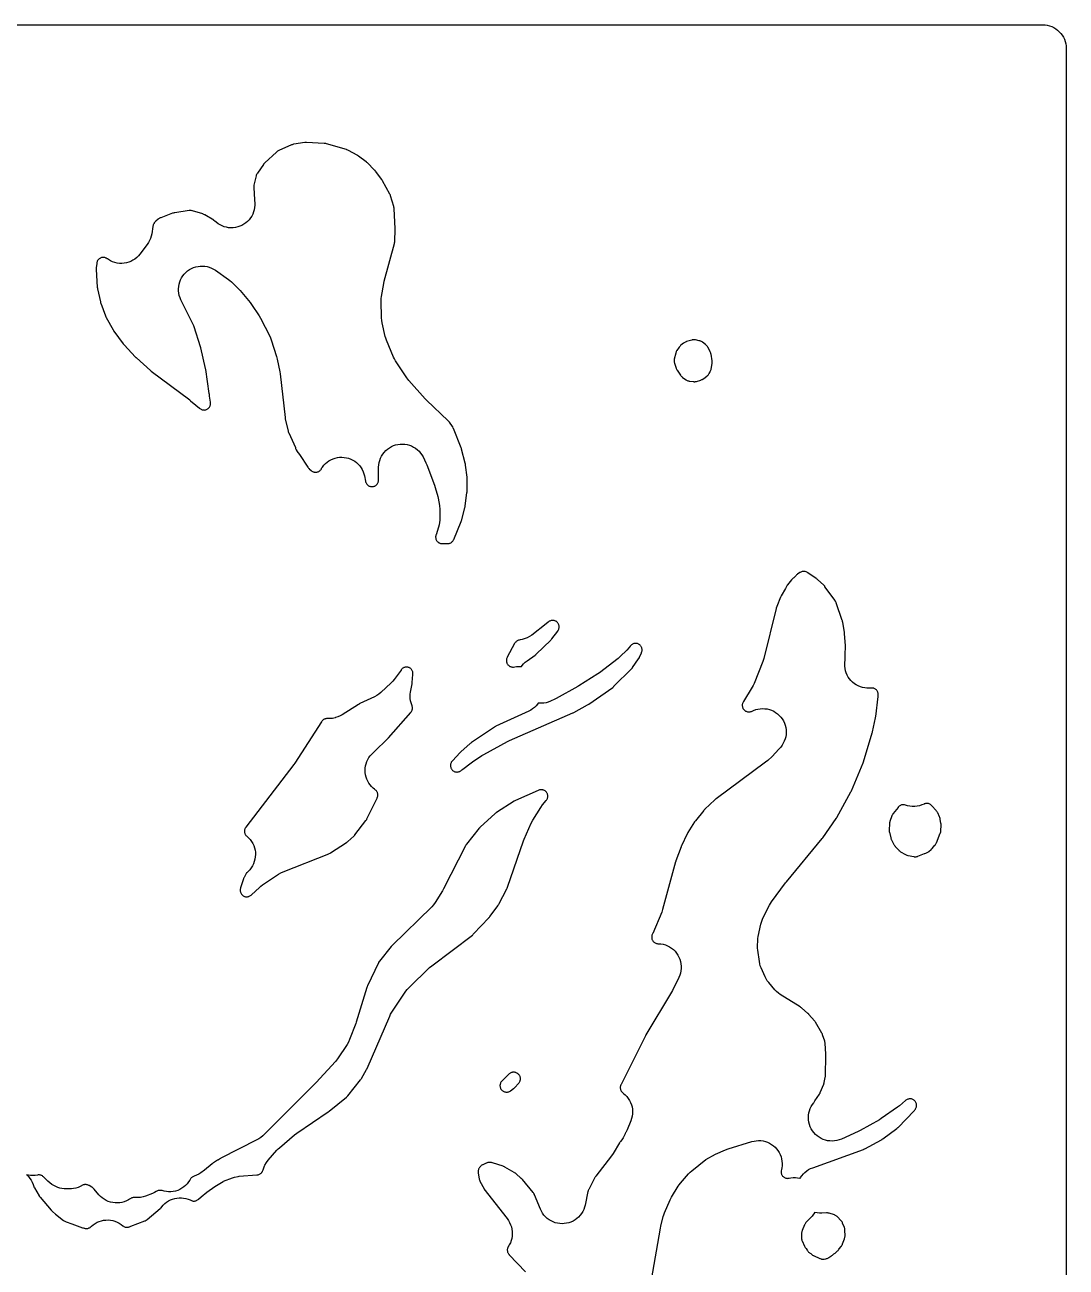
# Model space of a CAD drawing. Header units: millimetres. Extents: x 0 to 300, y 0 to 300.
# Drawn here: x 136.5 to 299.8, y 105.2 to 300.2 of the extents above; entities that cross this region are included whole.
import ezdxf

# ---------------------------------------------------------------- set-up
doc = ezdxf.new("R2010")
doc.units = ezdxf.units.MM
doc.layers.add('CUT', color=7, linetype='CONTINUOUS')

msp = doc.modelspace()

# ---------------------------------------------------------------- linework, layer by layer
at = {"layer": 'CUT'}
for points in [[(3.5, 300.1736), (296.1703, 300.175), (296.5305, 300.1573), (296.8872, 300.1044), (297.2371, 300.0167), (297.5766, 299.8952), (297.9027, 299.7411), (298.212, 299.5556), (298.5017, 299.3408), (298.7689, 299.0986), (299.0111, 298.8314), (299.2259, 298.5417), (299.4114, 298.2324), (299.5655, 297.9063), (299.687, 297.5668), (299.7747, 297.2169), (299.8276, 296.8602), (299.8453, 296.5), (299.8453, 3.5)], [(234.8076, 103.2162), (236.1965, 111.3718), (236.2535, 111.6439), (236.6339, 113.1698), (236.7185, 113.4582), (236.8263, 113.7386), (237.7043, 115.7703), (237.9468, 116.2369), (238.9867, 117.9287), (239.1503, 118.1726), (239.3329, 118.4026), (240.5979, 119.8714), (240.8452, 120.1316), (241.1167, 120.3665), (243.338, 122.1061), (244.8564, 122.9525), (246.3903, 123.6331), (246.8054, 123.7881), (250.5453, 124.9328), (250.8912, 125.0206), (251.244, 125.0743), (251.6003, 125.0937), (251.9568, 125.0783), (252.3101, 125.0285), (252.6569, 124.9447), (252.994, 124.8276), (253.3181, 124.6783), (253.6263, 124.4984), (253.9155, 124.2893), (254.1831, 124.0533), (254.4265, 123.7924), (254.6435, 123.5091), (254.8319, 123.2061), (254.9902, 122.8863), (255.1166, 122.5526), (255.2101, 122.2082), (255.2697, 121.8564), (255.295, 121.5005), (255.2856, 121.1438), (255.2416, 120.7896), (255.194, 120.577), (255.1964, 120.5765), (255.1485, 120.3634), (255.1363, 120.2654), (255.1336, 120.1668), (255.1404, 120.0683), (255.1566, 119.9709), (255.1822, 119.8756), (255.2169, 119.7832), (255.2603, 119.6945), (255.3121, 119.6105), (255.3717, 119.5318), (255.4387, 119.4593), (255.5123, 119.3935), (255.592, 119.3352), (255.6768, 119.2848), (255.7662, 119.2428), (255.8592, 119.2097), (255.9549, 119.1857), (256.0525, 119.171), (256.1511, 119.1658), (256.2497, 119.1702), (256.3739, 119.1878), (256.6694, 119.2443), (257.0221, 119.2771), (257.3763, 119.2757), (257.7288, 119.2403), (258.0762, 119.1711), (258.1312, 119.1545), (258.1941, 119.2721), (258.3937, 119.5709), (258.6214, 119.8487), (258.8752, 120.1029), (259.1526, 120.3312), (259.4509, 120.5313), (259.7674, 120.7013), (260.099, 120.8396), (268.0435, 123.7061), (268.0946, 123.7257), (268.2028, 123.7744), (268.2513, 123.7998), (270.8627, 125.2267), (270.9619, 125.2855), (270.9947, 125.3065), (271.0896, 125.372), (273.2912, 127.0075), (273.337, 127.0429), (273.4313, 127.1256), (273.4724, 127.1664), (275.9983, 129.7751), (276.0426, 129.8231), (276.1313, 129.9333), (276.1686, 129.9868), (276.1903, 130.0195), (276.2276, 130.0789), (276.2868, 130.1906), (276.325, 130.2838), (276.3538, 130.3804), (276.3729, 130.4793), (276.3822, 130.5796), (276.3816, 130.6804), (276.3711, 130.7806), (276.3508, 130.8793), (276.3208, 130.9755), (276.2815, 131.0682), (276.2333, 131.1567), (276.1766, 131.24), (276.112, 131.3173), (276.0401, 131.3879), (275.9615, 131.451), (275.8772, 131.5061), (275.7878, 131.5526), (275.6943, 131.5901), (275.5975, 131.6182), (275.4985, 131.6366), (275.3981, 131.6452), (275.2973, 131.6439), (275.1972, 131.6327), (275.0987, 131.6116), (275.0027, 131.581), (274.9102, 131.541), (274.8221, 131.4921), (274.7181, 131.4202), (274.6635, 131.3762), (273.6826, 130.5439), (273.3964, 130.3243), (270.8319, 128.5493), (270.5454, 128.3699), (267.5223, 126.6654), (267.2154, 126.5108), (264.5799, 125.3344), (264.2389, 125.2021), (263.8864, 125.1044), (263.5259, 125.0422), (263.161, 125.0161), (262.7954, 125.0264), (262.4325, 125.0731), (262.0762, 125.1556), (261.7297, 125.2731), (261.3967, 125.4244), (261.0804, 125.6081), (260.7839, 125.8224), (260.5102, 126.065), (260.2619, 126.3337), (260.0416, 126.6257), (259.8514, 126.9382), (259.6933, 127.2681), (259.5687, 127.612), (259.4789, 127.9666), (259.4248, 128.3284), (259.4069, 128.6937), (259.4255, 129.0591), (259.4803, 129.4207), (259.5707, 129.7752), (259.696, 130.1189), (259.8548, 130.4484), (259.9369, 130.5828), (260.0739, 130.7386), (260.126, 130.8015), (260.2267, 130.9468), (260.2673, 131.0177), (260.4368, 131.3343), (261.1288, 132.3493), (261.1687, 132.4111), (261.2444, 132.5513), (261.2742, 132.6186), (261.8206, 133.9415), (261.8455, 134.0062), (261.889, 134.1499), (261.9042, 134.2176), (262.0534, 134.9657), (262.0645, 135.0289), (262.0793, 135.1672), (262.0818, 135.2314), (262.1358, 138.5206), (262.1357, 138.5839), (262.1352, 138.6053), (262.1326, 138.6686), (262.0318, 140.3525), (262.0267, 140.4147), (262.0102, 140.526), (261.984, 140.6353), (261.9655, 140.695), (261.6422, 141.6609), (261.6176, 141.7286), (261.5533, 141.871), (261.5187, 141.9342), (260.5177, 143.66), (260.4842, 143.7149), (260.4037, 143.8286), (260.363, 143.8785), (259.5036, 144.8857), (259.4657, 144.9284), (259.3783, 145.0156), (259.3356, 145.0534), (258.3409, 145.8984), (258.2479, 145.9719), (258.2156, 145.9955), (258.1176, 146.0622), (255.0009, 148.023), (254.7009, 148.2333), (254.4234, 148.4724), (254.171, 148.738), (253.1849, 149.8851), (252.9617, 150.1724), (252.7679, 150.4804), (252.6056, 150.806), (251.9911, 152.2086), (251.8706, 152.5219), (251.7792, 152.845), (251.7176, 153.175), (251.4681, 154.9614), (251.4372, 155.2892), (251.4358, 155.6184), (251.4724, 156.5214), (251.4969, 156.8215), (251.5459, 157.1187), (251.9515, 159.0755), (252.0309, 159.3886), (252.1375, 159.6935), (252.2704, 159.9878), (253.3046, 162.0333), (253.4576, 162.3063), (253.6333, 162.5653), (255.8357, 165.5327), (255.9542, 165.6839), (261.5638, 172.4695), (261.6047, 172.521), (261.6183, 172.5388), (261.6572, 172.592), (263.7721, 175.6079), (263.8233, 175.6854), (263.8398, 175.712), (263.8865, 175.7921), (266.0822, 179.8122), (266.1216, 179.8891), (266.1343, 179.9154), (266.1696, 179.9942), (267.9915, 184.3521), (268.0224, 184.4319), (268.0322, 184.4591), (268.059, 184.5404), (269.4314, 189.0904), (269.4501, 189.1575), (269.456, 189.1803), (269.4718, 189.2482), (269.9401, 191.4547), (269.9534, 191.5251), (269.9574, 191.5489), (269.9677, 191.6198), (270.3605, 194.7989), (270.3677, 194.8693), (270.3696, 194.8932), (270.3738, 194.9638), (270.3752, 195.0019), (270.3761, 195.071), (270.3688, 195.1953), (270.3533, 195.2933), (270.3284, 195.3894), (270.2943, 195.4826), (270.2513, 195.572), (270.1998, 195.6569), (270.1404, 195.7363), (270.0735, 195.8097), (269.9999, 195.8761), (269.9201, 195.9352), (269.835, 195.9862), (269.7453, 196.0287), (269.652, 196.0624), (269.5558, 196.0868), (269.4577, 196.1018), (269.3586, 196.1072), (269.2284, 196.1016), (269.2013, 196.0991), (269.2012, 196.1002), (268.9587, 196.078), (268.6029, 196.0799), (268.2489, 196.1162), (267.9001, 196.1866), (267.5598, 196.2904), (267.231, 196.4266), (266.917, 196.594), (266.6207, 196.791), (266.3448, 197.0157), (266.0919, 197.266), (265.8644, 197.5396), (265.6645, 197.8339), (265.4939, 198.1462), (265.3543, 198.4735), (265.2471, 198.8127), (265.1731, 199.1608), (265.1332, 199.5144), (265.1276, 199.8701), (265.1569, 200.7618), (265.1734, 200.901), (265.1831, 201.0198), (265.185, 201.06), (265.1862, 201.1793), (265.1793, 201.4452), (265.2168, 202.5862), (265.2174, 202.673), (265.2168, 202.7023), (265.2128, 202.789), (265.0806, 204.6316), (265.0737, 204.7051), (265.0708, 204.7299), (265.0606, 204.8031), (264.7952, 206.4419), (264.784, 206.5025), (264.7514, 206.6318), (264.7325, 206.6905), (263.7669, 209.4768), (263.7428, 209.5413), (263.6911, 209.6539), (263.6287, 209.761), (263.5899, 209.8178), (262.0117, 212.0112), (261.9688, 212.0678), (261.8668, 212.1832), (261.8159, 212.2328), (260.8166, 213.1587), (260.7771, 213.1939), (260.6875, 213.2653), (260.6444, 213.2959), (259.3109, 214.2057), (259.2522, 214.2437), (259.1417, 214.3041), (259.0493, 214.3434), (258.9292, 214.3811), (258.8995, 214.388), (258.8479, 214.3976), (258.7229, 214.4108), (258.6204, 214.4113), (258.5183, 214.4016), (258.4176, 214.3816), (258.3195, 214.3516), (258.2249, 214.312), (258.1118, 214.2506), (258.0518, 214.2119), (257.705, 213.9758), (257.6522, 213.9381), (257.5621, 213.8639), (257.4791, 213.7818), (257.4362, 213.7331), (257.1526, 213.3964), (257.105, 213.3735), (257.0258, 213.3261), (256.9512, 213.2719), (256.8818, 213.2111), (256.802, 213.1274), (256.761, 213.078), (256.1425, 212.2991), (256.0959, 212.237), (256.0063, 212.0948), (255.9705, 212.026), (255.8146, 211.7057), (255.1484, 210.5843), (255.1221, 210.538), (255.0708, 210.4348), (255.0498, 210.3859), (254.4358, 208.8775), (254.3944, 208.7642), (254.3818, 208.7255), (254.3487, 208.6095), (252.4153, 200.7551), (252.2667, 200.2883), (250.9024, 196.8196), (250.7689, 196.5204), (250.6094, 196.2342), (249.2108, 193.969), (249.1755, 193.9085), (249.1201, 193.7952), (249.085, 193.701), (249.0594, 193.6038), (249.0434, 193.5046), (249.0373, 193.4042), (249.041, 193.3038), (249.0546, 193.2042), (249.078, 193.1064), (249.1108, 193.0114), (249.1528, 192.92), (249.2035, 192.8333), (249.2626, 192.7519), (249.3293, 192.6767), (249.4031, 192.6085), (249.4833, 192.5478), (249.569, 192.4953), (249.6595, 192.4515), (249.7538, 192.4168), (249.8511, 192.3915), (249.9504, 192.3759), (250.0763, 192.3686), (250.1303, 192.3695), (250.1789, 192.3726), (250.2963, 192.3884), (250.3884, 192.4095), (250.4781, 192.4391), (250.5919, 192.4886), (250.6151, 192.5001), (250.6168, 192.4966), (250.802, 192.5869), (251.1429, 192.7132), (251.4946, 192.8052), (251.8536, 192.862), (252.2165, 192.883), (252.5797, 192.8681), (252.9396, 192.8174), (253.2928, 192.7314), (253.6357, 192.6109), (253.9651, 192.4571), (254.2777, 192.2715), (254.5704, 192.056), (254.8403, 191.8126), (255.0849, 191.5437), (255.3018, 191.252), (255.4888, 190.9402), (255.644, 190.6116), (255.7661, 190.2692), (255.8537, 189.9164), (255.906, 189.5567), (255.9225, 189.1936), (255.9031, 188.8306), (255.8479, 188.4713), (255.7575, 188.1192), (255.6328, 187.7778), (255.4749, 187.4504), (255.2855, 187.1401), (255.0663, 186.8501), (254.7722, 186.4986), (253.7176, 185.3801), (253.0293, 184.7391), (252.7048, 184.47), (244.9319, 178.7426), (244.8456, 178.6745), (244.8173, 178.6506), (244.7357, 178.5769), (243.1787, 177.0751), (243.1098, 177.0046), (243.0873, 176.9801), (243.0227, 176.9057), (241.7005, 175.2868), (241.6414, 175.21), (241.6222, 175.1836), (241.5678, 175.1035), (240.4955, 173.4244), (240.4409, 173.3326), (240.4235, 173.301), (240.375, 173.2059), (239.5015, 171.3495), (239.4703, 171.2791), (239.4604, 171.2551), (239.4325, 171.1834), (238.6351, 168.9796), (238.6136, 168.9162), (238.6068, 168.8946), (238.5878, 168.8303), (236.5497, 161.3677), (236.395, 160.9179), (234.9918, 157.5631), (234.9674, 157.5211), (234.9117, 157.4065), (234.8766, 157.3111), (234.8511, 157.2127), (234.8355, 157.1122), (234.83, 157.0108), (234.8346, 156.9092), (234.8492, 156.8086), (234.8738, 156.71), (234.908, 156.6143), (234.9516, 156.5225), (235.0041, 156.4354), (235.065, 156.354), (235.1336, 156.2791), (235.2094, 156.2113), (235.2915, 156.1514), (235.3792, 156.1), (235.4715, 156.0575), (235.5676, 156.0244), (235.6665, 156.001), (235.7673, 155.9876), (235.992, 155.9801), (235.992, 155.9787), (236.0503, 155.9768), (236.2703, 155.9587), (236.6312, 155.8924), (236.9837, 155.7903), (237.3242, 155.6536), (237.6494, 155.4836), (237.9561, 155.2821), (238.2411, 155.051), (238.5016, 154.7926), (238.7351, 154.5095), (238.9391, 154.2045), (239.1118, 153.8807), (239.2513, 153.5413), (239.3562, 153.1897), (239.4256, 152.8294), (239.4587, 152.4639), (239.4552, 152.097), (239.4151, 151.7323), (239.3388, 151.3733), (239.2271, 151.0238), (239.0811, 150.6871), (238.0745, 148.6509), (237.9349, 148.3945), (233.9239, 141.6813), (233.8926, 141.6267), (233.8824, 141.608), (233.8532, 141.5522), (230.0272, 133.8844), (229.9975, 133.8211), (229.9527, 133.7037), (229.9263, 133.607), (229.9095, 133.5082), (229.9024, 133.4083), (229.9052, 133.3081), (229.9177, 133.2087), (229.94, 133.111), (229.9717, 133.0159), (230.0125, 132.9244), (230.0622, 132.8374), (230.1201, 132.7556), (230.1857, 132.6799), (230.2585, 132.6109), (230.4029, 132.4988), (230.6814, 132.2592), (230.9347, 131.993), (231.1601, 131.7028), (231.3553, 131.3915), (231.5186, 131.0624), (231.6481, 130.7185), (231.7427, 130.3635), (231.8013, 130.0008), (231.8234, 129.634), (231.8088, 129.2669), (231.7576, 128.903), (231.6704, 128.5461), (231.5479, 128.1997), (230.9619, 126.7734), (230.7545, 126.3486), (230.7433, 126.3291), (230.6896, 126.2165), (230.6712, 126.1659), (230.5321, 125.8344), (230.3613, 125.518), (230.1604, 125.2198), (229.9313, 124.9427), (229.902, 124.9106), (229.8266, 124.8095), (229.7889, 124.7504), (228.767, 123.0568), (228.5283, 122.7081), (226.0625, 119.5174), (226.0253, 119.467), (225.9521, 119.3528), (225.9219, 119.298), (224.9479, 117.4361), (224.9189, 117.3774), (224.874, 117.2682), (224.8394, 117.1554), (224.8245, 117.0916), (224.3808, 114.9661), (224.2902, 114.618), (224.1659, 114.2804), (224.0092, 113.9565), (223.8217, 113.6496), (223.605, 113.3624), (223.3612, 113.0978), (223.0928, 112.8583), (222.8022, 112.6462), (222.4923, 112.4636), (222.166, 112.3121), (221.8265, 112.1932), (221.477, 112.1081), (221.1208, 112.0576), (220.7614, 112.0421), (220.4022, 112.0619), (220.0467, 112.1166), (219.6982, 112.2059), (219.3601, 112.3288), (219.0357, 112.4842), (218.728, 112.6706), (218.44, 112.8861), (218.1744, 113.1288), (217.9338, 113.3963), (217.7206, 113.686), (217.5367, 113.9952), (217.3839, 114.3209), (216.4539, 116.5852), (216.4251, 116.6506), (216.3645, 116.7643), (216.2927, 116.8712), (216.2485, 116.9275), (214.5436, 118.9882), (214.5045, 119.0335), (214.4137, 119.1261), (214.3692, 119.1661), (213.5001, 119.9153), (213.4493, 119.9572), (213.3331, 120.0399), (213.2769, 120.0743), (211.8105, 120.9264), (211.7449, 120.9623), (211.5972, 121.0285), (211.5268, 121.0536), (209.8745, 121.5943), (209.8042, 121.6154), (209.6749, 121.6433), (209.5435, 121.6578), (209.4701, 121.6602), (209.3763, 121.6608), (209.3123, 121.6598), (209.1975, 121.6502), (209.107, 121.6344), (209.0182, 121.6105), (208.9101, 121.5707), (208.8517, 121.5446), (208.345, 121.3043), (208.2853, 121.2743), (208.1821, 121.2128), (208.1046, 121.1563), (208.0329, 121.0929), (207.9507, 121.0052), (207.9086, 120.9534), (207.8218, 120.8414), (207.7823, 120.7878), (207.7181, 120.6867), (207.6747, 120.6017), (207.6394, 120.5129), (207.6125, 120.4213), (207.5943, 120.3275), (207.5849, 120.2325), (207.5844, 120.137), (207.595, 120.0177), (207.6055, 119.952), (207.7611, 119.1064), (207.7758, 119.0363), (207.8118, 118.9124), (207.86, 118.7927), (207.8918, 118.7285), (208.536, 117.503), (208.5677, 117.4459), (208.6449, 117.3271), (208.6842, 117.2748), (211.9717, 113.1057), (212.1627, 112.8398), (212.3668, 112.5273), (212.5503, 112.2135), (212.7019, 111.8831), (212.8201, 111.5394), (212.9038, 111.1856), (212.9521, 110.8253), (212.9646, 110.462), (212.9411, 110.0992), (212.8819, 109.7405), (212.7876, 109.3895), (212.659, 109.0494), (212.4975, 108.7238), (212.3659, 108.5137), (212.367, 108.513), (212.3524, 108.4897), (212.2881, 108.375), (212.2479, 108.2833), (212.2169, 108.1881), (212.1954, 108.0903), (212.1835, 107.9909), (212.1814, 107.8907), (212.1892, 107.7909), (212.2066, 107.6923), (212.2336, 107.5959), (212.2699, 107.5026), (212.3152, 107.4133), (212.369, 107.3288), (212.4466, 107.23), (212.4935, 107.1784), (215.0418, 104.5148)]]:
    msp.add_lwpolyline(points, dxfattribs=at)
for points in [[(147.8867, 258.8091), (147.8972, 258.7554), (148.3423, 256.6918), (148.3543, 256.6408), (148.3864, 256.5318), (148.4039, 256.4823), (149.153, 254.4907), (149.1993, 254.3799), (149.2163, 254.3431), (149.2705, 254.2359), (150.3409, 252.2963), (150.3962, 252.2034), (150.4159, 252.1727), (150.4771, 252.0836), (151.9179, 250.1257), (151.9805, 250.0458), (152.0025, 250.0196), (152.0699, 249.9437), (153.8731, 248.0332), (153.9254, 247.9803), (153.9435, 247.9628), (153.9981, 247.9122), (156.2152, 245.9492), (156.2652, 245.9067), (156.2823, 245.8927), (156.334, 245.8522), (162.3543, 241.3159), (162.4265, 241.2438), (162.4805, 241.1974), (163.3395, 240.4967), (163.8928, 240.0142), (163.946, 239.97), (164.0474, 239.8976), (164.1334, 239.8481), (164.2239, 239.8071), (164.3179, 239.775), (164.4145, 239.7523), (164.5129, 239.739), (164.6122, 239.7354), (164.7113, 239.7414), (164.8094, 239.757), (164.9055, 239.782), (164.9987, 239.8162), (165.0881, 239.8594), (165.173, 239.911), (165.2524, 239.9705), (165.3257, 240.0376), (165.3921, 240.1114), (165.4511, 240.1913), (165.502, 240.2765), (165.5444, 240.3663), (165.5779, 240.4598), (165.6021, 240.5561), (165.617, 240.6543), (165.6222, 240.7534), (165.6166, 240.8779), (165.6085, 240.9466), (165.4738, 241.8888), (165.4598, 242.0242), (165.4528, 242.0818), (165.4501, 242.1012), (165.4411, 242.1586), (165.409, 242.3421), (164.8709, 246.1084), (164.8598, 246.176), (164.8556, 246.1988), (164.8417, 246.2659), (164.1022, 249.5063), (164.0841, 249.5784), (164.0774, 249.6026), (164.056, 249.6738), (163.039, 252.8074), (162.9979, 252.9199), (162.9827, 252.9574), (162.9336, 253.0667), (160.9799, 257.0295), (160.8368, 257.3596), (160.7266, 257.702), (160.6505, 258.0536), (160.6091, 258.4109), (160.6029, 258.7706), (160.6318, 259.1292), (160.6957, 259.4832), (160.7938, 259.8293), (160.9254, 260.1641), (161.089, 260.4844), (161.2832, 260.7873), (161.506, 261.0697), (161.7554, 261.3289), (162.0289, 261.5625), (162.324, 261.7683), (162.6378, 261.9442), (162.9672, 262.0886), (163.3092, 262.2001), (163.6605, 262.2777), (164.0177, 262.3205), (164.3773, 262.3282), (164.736, 262.3007), (165.0903, 262.2383), (165.4367, 262.1415), (165.7721, 262.0113), (166.0931, 261.8489), (166.3967, 261.656), (168.4325, 260.2176), (168.6689, 260.0357), (168.8898, 259.8353), (170.2776, 258.4694), (170.5339, 258.1896), (171.8487, 256.5966), (172.0723, 256.2957), (173.2707, 254.4981), (173.4886, 254.1255), (174.9224, 251.3062), (175.0454, 251.0383), (175.1465, 250.7614), (175.9893, 248.1302), (176.0966, 247.7118), (176.4861, 245.7125), (176.5302, 245.4262), (177.3106, 238.5834), (177.3243, 238.4878), (177.3299, 238.4557), (177.3491, 238.3612), (177.8047, 236.4129), (177.8227, 236.3435), (177.8731, 236.1966), (177.9014, 236.1307), (178.9401, 233.873), (178.9484, 233.8052), (178.9704, 233.7074), (179.0098, 233.588), (179.0358, 233.5252), (179.0663, 233.4608), (179.1447, 233.3237), (179.1857, 233.2633), (179.558, 232.744), (180.8973, 230.7531), (180.9314, 230.7046), (180.9982, 230.6212), (181.0717, 230.5437), (181.1151, 230.5033), (181.3888, 230.259), (181.4409, 230.2147), (181.5402, 230.1419), (181.6246, 230.0917), (181.7134, 230.0499), (181.8058, 230.0167), (181.901, 229.9926), (181.998, 229.9777), (182.096, 229.9722), (182.1941, 229.9761), (182.2914, 229.9895), (182.3869, 230.012), (182.3935, 230.0143), (182.4066, 230.0174), (182.5018, 230.05), (182.5934, 230.0919), (182.6805, 230.1426), (182.7621, 230.2016), (182.8375, 230.2683), (182.906, 230.3422), (182.9668, 230.4224), (183.0195, 230.5083), (183.0568, 230.5851), (183.1807, 230.7783), (183.4007, 231.0575), (183.6465, 231.3142), (183.916, 231.5459), (184.2067, 231.7505), (184.5157, 231.926), (184.8403, 232.0709), (185.1773, 232.1838), (185.5237, 232.2636), (185.8761, 232.3095), (186.2314, 232.3212), (186.5861, 232.2985), (186.9369, 232.2417), (187.2806, 232.1512), (187.614, 232.0279), (187.9339, 231.873), (188.2374, 231.688), (188.5215, 231.4744), (188.7837, 231.2345), (189.0215, 230.9703), (189.2327, 230.6844), (189.4152, 230.3794), (189.5675, 230.0582), (189.6879, 229.7239), (189.7756, 229.3794), (189.9409, 228.5669), (189.9564, 228.4991), (189.9933, 228.3793), (190.0318, 228.2872), (190.0792, 228.1993), (190.1349, 228.1164), (190.1984, 228.0394), (190.2691, 227.9689), (190.3464, 227.9056), (190.4295, 227.8502), (190.5176, 227.8032), (190.6099, 227.765), (190.7054, 227.736), (190.8033, 227.7164), (190.9027, 227.7065), (191.0026, 227.7063), (191.102, 227.7159), (191.2, 227.7352), (191.2956, 227.7639), (191.388, 227.8018), (191.4762, 227.8485), (191.5595, 227.9037), (191.637, 227.9667), (191.7079, 228.0369), (191.7717, 228.1138), (191.8277, 228.1965), (191.8753, 228.2843), (191.9142, 228.3763), (191.9438, 228.4716), (191.9641, 228.5694), (191.9773, 228.694), (191.9796, 228.7635), (191.9964, 230.7546), (192.0175, 231.1172), (192.0741, 231.4759), (192.1659, 231.8272), (192.292, 232.1678), (192.451, 232.4942), (192.6415, 232.8034), (192.8615, 233.0923), (193.109, 233.358), (193.3815, 233.598), (193.6764, 233.81), (193.9907, 233.9918), (194.3215, 234.1417), (194.6654, 234.2582), (195.0192, 234.3403), (195.3793, 234.387), (195.7423, 234.3979), (196.1045, 234.373), (196.4626, 234.3124), (196.8129, 234.2168), (197.1521, 234.0871), (197.4768, 233.9245), (197.7839, 233.7307), (198.0704, 233.5075), (198.3334, 233.2571), (198.5704, 232.982), (198.7792, 232.6849), (198.9576, 232.3686), (199.4134, 231.4581), (199.5626, 231.1181), (200.7653, 227.9521), (200.8798, 227.5976), (201.2594, 226.18), (201.322, 225.9041), (201.535, 224.7637), (201.5682, 224.5189), (201.5682, 224.5188), (201.5684, 224.5169), (201.5685, 224.5158), (201.5865, 224.3343), (201.597, 224.0354), (201.5738, 222.4414), (201.5498, 222.0728), (201.489, 221.7085), (201.392, 221.3522), (200.9998, 220.1534), (200.9793, 220.0853), (200.9519, 219.9603), (200.94, 219.859), (200.9383, 219.7569), (200.9468, 219.6553), (200.9654, 219.5549), (200.9939, 219.457), (201.032, 219.3623), (201.0794, 219.272), (201.1356, 219.1868), (201.1999, 219.1076), (201.2719, 219.0353), (201.3507, 218.9704), (201.4355, 218.9138), (201.5256, 218.8659), (201.6201, 218.8272), (201.7179, 218.7982), (201.8181, 218.779), (201.9197, 218.7699), (202.0537, 218.7714), (202.0816, 218.7731), (202.0817, 218.7716), (202.3843, 218.7882), (202.6868, 218.7708), (202.6869, 218.7724), (202.7146, 218.7706), (202.8473, 218.7687), (202.9481, 218.7772), (203.0475, 218.7957), (203.1446, 218.8239), (203.2384, 218.8615), (203.3281, 218.9082), (203.4127, 218.9636), (203.4914, 219.027), (203.5635, 219.098), (203.6282, 219.1757), (203.6849, 219.2594), (203.7453, 219.3709), (203.7742, 219.4352), (204.959, 222.2573), (205.0019, 222.3708), (205.0149, 222.4096), (205.0494, 222.526), (205.5353, 224.4175), (205.558, 224.5192), (205.5646, 224.5537), (205.581, 224.6566), (205.8487, 226.7695), (205.8578, 226.8627), (205.86, 226.8942), (205.8639, 226.9877), (205.8899, 228.9265), (205.8877, 229.0362), (205.8858, 229.0731), (205.8764, 229.1824), (205.6477, 231.1006), (205.6294, 231.2182), (205.6218, 231.2575), (205.5952, 231.3735), (205.0053, 233.5749), (204.9791, 233.6628), (204.9694, 233.6922), (204.9385, 233.7785), (203.7468, 236.8313), (203.7132, 236.9103), (203.6253, 237.0739), (203.5781, 237.1456), (203.1154, 237.8028), (203.0735, 237.8593), (202.9742, 237.9744), (202.9245, 238.024), (199.5228, 241.2576), (199.3043, 241.4839), (196.7398, 244.3779), (196.4192, 244.7969), (194.6608, 247.4724), (194.4927, 247.7551), (194.3504, 248.0517), (193.2305, 250.6834), (193.1176, 250.9848), (193.0315, 251.2949), (192.5387, 253.4271), (192.4718, 253.8054), (192.4449, 254.1887), (192.3967, 256.871), (192.4063, 257.21), (192.447, 257.5467), (192.7916, 259.5946), (192.8685, 259.9458), (194.4777, 265.886), (194.4964, 265.9637), (194.5227, 266.1346), (194.5281, 266.2143), (194.6021, 268.0606), (194.6034, 268.1383), (194.6032, 268.1646), (194.6008, 268.2423), (194.4365, 271.3121), (194.4294, 271.3968), (194.3978, 271.578), (194.3758, 271.66), (193.8769, 273.3177), (193.8538, 273.3877), (193.7922, 273.535), (193.7586, 273.6006), (192.6255, 275.6773), (192.5635, 275.7817), (192.5413, 275.8161), (192.4719, 275.9156), (191.5002, 277.2057), (191.4261, 277.2972), (191.4, 277.3272), (191.3195, 277.4132), (190.2284, 278.5), (190.1472, 278.5757), (190.119, 278.6003), (190.0329, 278.6704), (188.8366, 279.5795), (188.7392, 279.6482), (188.7055, 279.6702), (188.6034, 279.7317), (187.2595, 280.4771), (187.1885, 280.5139), (187.0285, 280.5804), (186.9522, 280.6048), (183.8096, 281.5135), (183.7295, 281.5341), (183.553, 281.5636), (183.4706, 281.57), (180.6867, 281.7068), (180.618, 281.7086), (180.4694, 281.7015), (180.4012, 281.6933), (178.6994, 281.4467), (178.6346, 281.4358), (178.5197, 281.4081), (178.4078, 281.37), (178.3473, 281.3446), (176.3242, 280.4399), (176.2557, 280.407), (176.1374, 280.3382), (176.0272, 280.2571), (175.9697, 280.2073), (174.1291, 278.5232), (174.071, 278.4669), (173.9559, 278.3347), (173.9082, 278.2693), (172.9748, 276.9117), (172.9392, 276.8573), (172.882, 276.7552), (172.8439, 276.67), (172.8062, 276.5593), (172.7895, 276.4965), (172.4352, 275.0308), (172.4205, 274.9625), (172.4031, 274.838), (172.3979, 274.7123), (172.4002, 274.6425), (172.5118, 272.6948), (172.5182, 272.6192), (172.5226, 272.5926), (172.5637, 272.2369), (172.57, 271.8789), (172.5414, 271.522), (172.4782, 271.1696), (172.381, 270.825), (172.2508, 270.4915), (172.0887, 270.1723), (171.8963, 269.8703), (171.6755, 269.5885), (171.4283, 269.3295), (171.157, 269.0958), (170.8643, 268.8896), (170.553, 268.7129), (170.2259, 268.5673), (169.8861, 268.4542), (169.537, 268.3747), (169.1819, 268.3296), (168.824, 268.3192), (168.4668, 268.3437), (168.1137, 268.4029), (167.768, 268.4961), (167.433, 268.6226), (167.1119, 268.781), (166.8078, 268.9699), (166.5235, 269.1876), (166.3023, 269.3746), (166.2612, 269.4082), (166.1681, 269.4756), (166.1235, 269.5043), (164.7538, 270.3499), (164.6998, 270.3815), (164.5992, 270.432), (164.4945, 270.4735), (164.435, 270.4927), (162.8105, 270.9767), (162.7369, 270.9965), (162.602, 271.0214), (162.493, 271.0296), (162.3559, 271.0252), (162.2801, 271.0167), (160.0007, 270.6982), (159.923, 270.6851), (159.7578, 270.643), (159.6834, 270.6174), (157.8046, 269.9099), (157.7465, 269.8865), (157.645, 269.8377), (157.5678, 269.7919), (157.4763, 269.7261), (157.4281, 269.6863), (157.0334, 269.346), (156.9763, 269.2939), (156.8814, 269.1922), (156.7981, 269.0807), (156.757, 269.0153), (156.7283, 268.9667), (156.6949, 268.9068), (156.6427, 268.795), (156.6098, 268.7022), (156.5799, 268.5824), (156.5682, 268.5149), (156.3987, 267.3781), (156.3266, 267.0183), (156.2189, 266.6675), (156.0767, 266.3292), (155.9016, 266.0068), (155.6951, 265.7034), (154.5516, 264.1911), (154.3154, 263.9094), (154.0524, 263.6526), (153.7649, 263.4234), (153.4561, 263.2241), (153.1288, 263.0566), (152.7865, 262.9227), (152.4325, 262.8236), (152.0704, 262.7604), (151.7037, 262.7337), (151.3363, 262.7437), (150.9717, 262.7904), (150.6135, 262.8733), (150.2655, 262.9916), (149.931, 263.144), (149.6134, 263.3291), (149.4429, 263.4529), (149.4408, 263.4501), (149.4186, 263.4662), (149.309, 263.538), (149.2206, 263.5843), (149.1281, 263.6218), (149.0323, 263.65), (148.9343, 263.6688), (148.8349, 263.6779), (148.7351, 263.6773), (148.6358, 263.667), (148.538, 263.647), (148.4426, 263.6176), (148.3505, 263.579), (148.2627, 263.5316), (148.1799, 263.4758), (148.1029, 263.4123), (148.0325, 263.3415), (147.9693, 263.2642), (147.914, 263.1812), (147.867, 263.0931), (147.8289, 263.0008), (147.7999, 262.9053), (147.7754, 262.7825), (147.7669, 262.7135), (147.703, 262.071), (147.6986, 262.015), (147.6961, 261.8934), (147.6983, 261.8372), (147.8665, 258.981), (147.8707, 258.9265)], [(238.4086, 247.0794), (238.6604, 246.3075), (238.6819, 246.2464), (238.7279, 246.1393), (238.7835, 246.0368), (238.8182, 245.9822), (239.3461, 245.1905), (239.3858, 245.134), (239.4645, 245.0377), (239.5343, 244.9674), (239.6301, 244.8881), (239.6863, 244.848), (240.2252, 244.4836), (240.2913, 244.4415), (240.416, 244.3759), (240.5205, 244.3348), (240.6565, 244.2979), (240.7335, 244.2837), (241.3156, 244.1931), (241.3784, 244.1848), (241.4923, 244.1773), (241.5833, 244.1794), (241.6737, 244.1897), (241.7856, 244.2125), (241.8467, 244.2293), (242.5399, 244.4367), (242.6034, 244.4574), (242.7147, 244.5024), (242.7997, 244.5464), (242.9007, 244.6114), (242.9541, 244.6514), (243.5303, 245.1036), (243.5812, 245.1455), (243.6674, 245.2271), (243.7298, 245.2982), (243.7995, 245.3943), (243.8344, 245.4502), (243.9922, 245.7164), (244.0252, 245.7754), (244.0771, 245.8855), (244.1099, 245.9767), (244.14, 246.0946), (244.152, 246.1611), (244.2909, 247.0483), (244.3002, 247.1199), (244.3072, 247.2496), (244.3011, 247.3794), (244.2922, 247.451), (244.1349, 248.499), (244.1242, 248.5607), (244.0978, 248.6704), (244.069, 248.7556), (244.0237, 248.859), (243.9949, 248.9146), (243.6115, 249.6147), (243.5746, 249.6782), (243.4994, 249.7871), (243.4309, 249.8672), (243.335, 249.9583), (243.278, 250.0047), (242.7928, 250.3787), (242.7401, 250.4174), (242.6406, 250.4805), (242.557, 250.5233), (242.4698, 250.5582), (242.357, 250.5918), (242.2931, 250.6061), (241.6848, 250.7277), (241.6182, 250.7394), (241.4971, 250.7518), (241.4001, 250.7525), (241.3034, 250.744), (241.1837, 250.7219), (241.1183, 250.705), (240.2919, 250.4696), (240.2229, 250.448), (240.1022, 250.3999), (240.0103, 250.352), (239.9016, 250.2806), (239.8445, 250.2364), (239.4152, 249.8869), (239.3633, 249.8425), (239.2759, 249.7562), (239.1971, 249.6618), (239.1572, 249.6064), (238.7799, 249.0545), (238.7437, 248.9988), (238.6857, 248.8943), (238.6474, 248.807), (238.6098, 248.6935), (238.5934, 248.6292), (238.3808, 247.7075), (238.3678, 247.6446), (238.352, 247.5298), (238.3478, 247.4376), (238.3519, 247.3454), (238.3643, 247.2539), (238.3901, 247.141)], [(215.2783, 200.3746), (216.5517, 201.2839), (216.5955, 201.3165), (216.6862, 201.3923), (216.726, 201.4297), (218.9824, 203.6325), (219.065, 203.7192), (219.0918, 203.7495), (219.1679, 203.8419), (220.0806, 205.0344), (220.1151, 205.0814), (220.1834, 205.1877), (220.1916, 205.2024), (220.2118, 205.2424), (220.2592, 205.3572), (220.2881, 205.4532), (220.3076, 205.5516), (220.3172, 205.6513), (220.3171, 205.7516), (220.3072, 205.8513), (220.2875, 205.9496), (220.2583, 206.0455), (220.2198, 206.1381), (220.1725, 206.2265), (220.1167, 206.3098), (220.053, 206.3872), (219.9821, 206.458), (219.9045, 206.5216), (219.8211, 206.5772), (219.7327, 206.6244), (219.64, 206.6627), (219.5441, 206.6917), (219.4458, 206.7112), (219.346, 206.721), (219.2457, 206.7209), (219.146, 206.7111), (219.0477, 206.6915), (218.9517, 206.6623), (218.8591, 206.6239), (218.7707, 206.5766), (218.6874, 206.5209), (218.5857, 206.4374), (218.6089, 206.4585), (218.2749, 206.1645), (216.025, 204.4262), (215.662, 204.1788), (215.272, 203.9766), (215.153, 203.9236), (214.8433, 203.8023), (214.5238, 203.7095), (214.1974, 203.6459), (214.0481, 203.6238), (213.9461, 203.5978), (213.8473, 203.5614), (213.7529, 203.515), (213.6637, 203.4592), (213.5807, 203.3945), (213.5048, 203.3216), (213.4368, 203.2413), (213.3623, 203.1323), (213.3257, 203.0687), (212.1772, 200.9482), (212.1459, 200.8868), (212.0976, 200.7726), (212.0681, 200.6782), (212.0479, 200.5814), (212.0371, 200.4832), (212.0359, 200.3843), (212.0442, 200.2858), (212.062, 200.1885), (212.0891, 200.0934), (212.1253, 200.0014), (212.1702, 199.9133), (212.2234, 199.83), (212.2844, 199.7522), (212.3526, 199.6806), (212.4274, 199.616), (212.5082, 199.5589), (212.594, 199.5099), (212.6842, 199.4694), (212.7779, 199.4378), (212.8742, 199.4154), (212.9722, 199.4024), (213.071, 199.3989), (213.1697, 199.405), (213.3857, 199.4395), (213.3861, 199.4371), (213.6012, 199.4714), (213.9579, 199.4932), (214.315, 199.4803), (214.3936, 199.4697), (214.5006, 199.624), (214.7348, 199.8994), (214.9949, 200.1504)], [(203.3265, 183.5849), (203.366, 183.494), (203.4142, 183.4073), (203.4705, 183.3256), (203.5345, 183.2498), (203.6055, 183.1806), (203.6829, 183.1186), (203.766, 183.0643), (203.8539, 183.0184), (203.9459, 182.9812), (204.041, 182.9531), (204.1384, 182.9344), (204.2371, 182.9252), (204.3363, 182.9256), (204.435, 182.9356), (204.5323, 182.9551), (204.6272, 182.984), (204.7188, 183.0219), (204.8064, 183.0685), (204.889, 183.1234), (205.0591, 183.262), (205.2077, 183.3849), (206.5102, 184.3756), (206.6977, 184.5092), (208.195, 185.5065), (208.4742, 185.6751), (212.2145, 187.7127), (212.5017, 187.8533), (222.439, 192.1931), (222.5047, 192.2236), (222.5267, 192.2343), (222.591, 192.2676), (224.7606, 193.4496), (224.842, 193.497), (224.869, 193.5138), (224.9476, 193.5658), (228.7157, 196.2121), (228.7653, 196.2485), (228.8675, 196.3343), (228.9119, 196.3769), (231.6711, 199.1351), (231.7145, 199.1804), (231.8017, 199.2845), (231.8387, 199.3351), (232.7806, 200.6844), (232.8196, 200.7434), (232.8943, 200.877), (232.9241, 200.941), (233.2289, 201.6408), (233.2549, 201.7045), (233.2931, 201.8224), (233.3145, 201.9188), (233.3264, 202.0169), (233.3287, 202.1156), (233.3216, 202.2142), (233.3049, 202.3115), (233.279, 202.4068), (233.2439, 202.4992), (233.2001, 202.5877), (233.148, 202.6716), (233.088, 202.7501), (233.0207, 202.8224), (232.9468, 202.8879), (232.8668, 202.9459), (232.7817, 202.996), (232.6921, 203.0376), (232.5989, 203.0704), (232.503, 203.094), (232.4052, 203.1082), (232.3066, 203.1129), (232.2079, 203.1081), (232.1102, 203.0938), (232.0143, 203.0701), (231.9211, 203.0373), (231.8315, 202.9956), (231.7464, 202.9455), (231.6665, 202.8874), (231.5926, 202.8219), (231.5083, 202.7311), (231.4652, 202.6774), (231.2909, 202.449), (230.9398, 202.052), (229.9042, 201.0388), (229.5535, 200.7365), (226.6193, 198.5132), (226.3772, 198.3446), (223.4163, 196.4546), (223.2212, 196.3384), (219.8614, 194.4752), (219.612, 194.3491), (218.9469, 194.0438), (218.6114, 193.9094), (218.2643, 193.8086), (217.9089, 193.7423), (217.5488, 193.7113), (217.1874, 193.7158), (217.0247, 193.7339), (216.9198, 193.5824), (216.6888, 193.3097), (216.4324, 193.0607), (216.1531, 192.8379), (215.8535, 192.6432), (215.5363, 192.4785), (210.3665, 190.1057), (210.3133, 190.08), (210.2017, 190.0171), (210.1521, 189.9849), (206.5763, 187.5577), (206.4886, 187.4939), (206.4598, 187.4714), (206.3764, 187.402), (204.9153, 186.1026), (204.8613, 186.0524), (204.8435, 186.035), (204.7917, 185.9825), (203.5668, 184.6813), (203.5207, 184.6298), (203.4446, 184.5314), (203.3918, 184.4474), (203.3474, 184.3587), (203.3119, 184.2661), (203.2854, 184.1705), (203.2684, 184.0728), (203.2609, 183.9739), (203.263, 183.8747), (203.2748, 183.7762), (203.296, 183.6793)], [(170.3684, 163.955), (170.4135, 163.866), (170.4671, 163.7818), (170.5286, 163.7032), (170.5975, 163.631), (170.6731, 163.5659), (170.7547, 163.5085), (170.8415, 163.4593), (170.9327, 163.4187), (171.0274, 163.3873), (171.1248, 163.3653), (171.2238, 163.3528), (171.3235, 163.3501), (171.4231, 163.3571), (171.5215, 163.3738), (171.6178, 163.4), (171.711, 163.4355), (171.8004, 163.4799), (171.885, 163.5328), (171.9842, 163.6092), (172.036, 163.6555), (173.2826, 164.8264), (173.51, 165.0231), (173.7528, 165.2006), (176.2934, 166.903), (176.6336, 167.1054), (176.9937, 167.2699), (184.1825, 170.0982), (184.2474, 170.1256), (184.3831, 170.1953), (184.4433, 170.232), (186.9733, 171.8637), (187.0208, 171.8957), (187.1194, 171.9711), (187.1627, 172.0086), (188.0996, 172.8533), (188.1477, 172.8987), (188.2448, 173.0041), (188.2861, 173.0558), (190.0028, 175.3086), (190.0441, 175.3657), (190.1242, 175.4956), (190.1566, 175.5582), (191.7541, 178.8389), (191.7829, 178.9018), (191.8263, 179.0186), (191.8517, 179.1146), (191.8677, 179.2126), (191.874, 179.3118), (191.8708, 179.411), (191.8579, 179.5095), (191.8355, 179.6063), (191.8038, 179.7004), (191.7631, 179.791), (191.7139, 179.8773), (191.6565, 179.9583), (191.5914, 180.0334), (191.5195, 180.1019), (191.3463, 180.2371), (191.3467, 180.2376), (191.1507, 180.3904), (190.8947, 180.6329), (190.6631, 180.8987), (190.458, 181.1856), (190.2814, 181.4907), (190.1349, 181.8114), (190.0197, 182.1447), (189.937, 182.4874), (189.8876, 182.8365), (189.8718, 183.1888), (189.8899, 183.5409), (189.9416, 183.8897), (190.0265, 184.2319), (190.1438, 184.5644), (190.2925, 184.8841), (190.471, 185.1881), (190.6779, 185.4736), (190.9113, 185.738), (191.1688, 185.9788), (191.2002, 186.0054), (191.2428, 186.0428), (191.257, 186.0557), (191.2982, 186.0945), (193.452, 188.1909), (193.5001, 188.2397), (193.516, 188.2565), (193.562, 188.3073), (197.0225, 192.2812), (197.0673, 192.3353), (197.1406, 192.4385), (197.1907, 192.5261), (197.2318, 192.6183), (197.2637, 192.714), (197.286, 192.8124), (197.2984, 192.9125), (197.3009, 193.0134), (197.2935, 193.1141), (197.2762, 193.2135), (197.2491, 193.3107), (197.19, 193.463), (197.0816, 193.7863), (197.0035, 194.1182), (196.9566, 194.4559), (196.9412, 194.7965), (196.9574, 195.1371), (197.0051, 195.4747), (197.252, 196.7812), (197.2661, 196.8682), (197.27, 196.8977), (197.2795, 196.9852), (197.3809, 198.2376), (197.3848, 198.3086), (197.3824, 198.4366), (197.3703, 198.538), (197.3481, 198.6376), (197.3161, 198.7345), (197.2746, 198.8278), (197.224, 198.9164), (197.1648, 198.9996), (197.0976, 199.0764), (197.0231, 199.1461), (196.942, 199.2081), (196.8551, 199.2617), (196.7633, 199.3063), (196.6675, 199.3416), (196.5687, 199.3671), (196.4678, 199.3826), (196.3659, 199.388), (196.2639, 199.3832), (196.1629, 199.3682), (196.064, 199.3433), (195.968, 199.3086), (195.8759, 199.2645), (195.7887, 199.2114), (195.7073, 199.15), (195.6324, 199.0806), (195.5475, 198.9847), (195.5045, 198.9281), (194.4382, 197.4484), (194.2117, 197.1648), (193.9584, 196.9049), (192.3216, 195.3837), (192.0265, 195.137), (191.7073, 194.9225), (191.3674, 194.7425), (189.0531, 193.6679), (188.9542, 193.6179), (188.9214, 193.5999), (188.826, 193.5435), (186.2664, 191.9096), (185.9445, 191.7263), (185.6059, 191.5763), (185.2539, 191.4612), (185.1504, 191.4331), (184.7577, 191.349), (184.3582, 191.3082), (183.9567, 191.3113), (183.9243, 191.3133), (183.8257, 191.3099), (183.7278, 191.2971), (183.6317, 191.2748), (183.5382, 191.2434), (183.4481, 191.2031), (183.3623, 191.1544), (183.2817, 191.0975), (183.2069, 191.0332), (183.1386, 190.962), (183.062, 190.8647), (183.0235, 190.8078), (178.8655, 184.3328), (178.6888, 184.0815), (171.179, 174.294), (171.1372, 174.2367), (171.07, 174.1282), (171.0252, 174.0368), (170.9898, 173.9414), (170.964, 173.843), (170.9482, 173.7425), (170.9424, 173.6409), (170.9468, 173.5393), (170.9612, 173.4386), (170.9856, 173.3398), (171.0197, 173.2439), (171.0631, 173.1519), (171.1155, 173.0647), (171.1763, 172.9831), (171.2449, 172.9079), (171.4125, 172.7576), (171.4109, 172.7559), (171.5816, 172.6028), (171.8289, 172.3317), (172.0479, 172.0372), (172.2365, 171.7224), (172.3928, 171.3904), (172.5152, 171.0445), (172.6024, 170.688), (172.6537, 170.3246), (172.6685, 169.958), (172.6466, 169.5917), (172.5883, 169.2294), (172.4942, 168.8747), (172.3652, 168.5311), (172.2025, 168.2022), (172.0079, 167.8911), (171.7832, 167.601), (171.5307, 167.3347), (171.3583, 167.1702), (171.2877, 167.0867), (171.2109, 166.9731), (171.1734, 166.9067), (170.9014, 166.3938), (170.8734, 166.3381), (170.8209, 166.2138), (170.8004, 166.1549), (170.34, 164.7297), (170.3202, 164.663), (170.2936, 164.5407), (170.2819, 164.4416), (170.28, 164.3418), (170.2878, 164.2424), (170.3052, 164.1441), (170.3322, 164.048)], [(137.473, 118.8659), (137.6415, 118.5492), (137.7783, 118.2175), (137.889, 117.9071), (137.9121, 117.8465), (137.9712, 117.7191), (138.0023, 117.6622), (138.7273, 116.4095), (138.7606, 116.3549), (138.8406, 116.2415), (138.881, 116.1918), (140.6092, 114.1589), (140.655, 114.1076), (140.7619, 114.0039), (140.8146, 113.9598), (141.3306, 113.5485), (142.5795, 112.5528), (142.6412, 112.5063), (142.7586, 112.4319), (142.8834, 112.3707), (142.9553, 112.3425), (143.8694, 112.0115), (145.5542, 111.4013), (145.6252, 111.3777), (145.7825, 111.3389), (145.8563, 111.3267), (145.9674, 111.3113), (146.0369, 111.3035), (146.1628, 111.2986), (146.263, 111.3045), (146.3622, 111.3203), (146.4594, 111.3458), (146.5536, 111.3806), (146.6439, 111.4245), (146.7295, 111.4771), (146.8095, 111.5379), (146.933, 111.6524), (147.2097, 111.8847), (147.5079, 112.0888), (147.8247, 112.2625), (148.157, 112.4044), (148.5016, 112.5129), (148.8552, 112.587), (149.2143, 112.6261), (149.5756, 112.6297), (149.9355, 112.5978), (150.2905, 112.5308), (150.6372, 112.4292), (150.9723, 112.294), (151.2925, 112.1266), (151.5947, 111.9286), (151.8693, 111.7072), (151.8727, 111.7047), (151.9553, 111.6448), (152.0434, 111.5934), (152.1363, 111.5511), (152.2329, 111.5182), (152.3322, 111.4951), (152.4334, 111.482), (152.5354, 111.4791), (152.6372, 111.4864), (152.7377, 111.5038), (152.8611, 111.5381), (152.9279, 111.5622), (153.1351, 111.6429), (155.3141, 112.4908), (155.3854, 112.5208), (155.5089, 112.5851), (155.6247, 112.6624), (155.6853, 112.7105), (157.7141, 114.4099), (157.7719, 114.461), (157.8681, 114.5612), (157.9622, 114.6833), (158.1917, 114.9531), (158.446, 115.1995), (158.7229, 115.4203), (159.0198, 115.6134), (159.3339, 115.777), (159.6623, 115.9097), (160.0019, 116.0101), (160.3496, 116.0774), (160.7021, 116.1108), (161.0563, 116.1102), (161.4087, 116.0755), (161.7562, 116.0071), (162.0955, 115.9055), (162.4234, 115.7717), (162.6253, 115.6778), (162.719, 115.6449), (162.816, 115.6212), (162.9149, 115.607), (163.0147, 115.6026), (163.1144, 115.608), (163.2131, 115.623), (163.3099, 115.6476), (163.4038, 115.6816), (163.4939, 115.7245), (163.5794, 115.776), (163.6799, 115.8508), (163.7325, 115.8964), (164.1313, 116.2588), (165.0454, 117.0125), (166.2844, 117.8945), (167.5951, 118.6847), (167.6524, 118.716), (169.0683, 119.263), (169.3775, 119.3653), (169.9455, 119.4782), (170.1226, 119.5), (172.8999, 119.7047), (172.9719, 119.7118), (173.1003, 119.7346), (173.2002, 119.763), (173.2968, 119.8014), (173.3889, 119.8494), (173.4757, 119.9065), (173.5562, 119.9722), (173.6296, 120.0457), (173.6953, 120.1262), (173.7523, 120.213), (173.8003, 120.3052), (173.8387, 120.4018), (173.8656, 120.4966), (173.9746, 120.8219), (174.1133, 121.1355), (174.1693, 121.2475), (174.3937, 121.6355), (174.6637, 121.9934), (176.0166, 123.5758), (176.2102, 123.7852), (176.4195, 123.979), (178.796, 126.0142), (179.1476, 126.2804), (184.1013, 129.5836), (184.1676, 129.6302), (184.1896, 129.6465), (184.2536, 129.6963), (186.9469, 131.8996), (187.0039, 131.9488), (187.1186, 132.0649), (187.1671, 132.1225), (189.1642, 134.6258), (189.1986, 134.6707), (189.2672, 134.7723), (189.296, 134.821), (190.0983, 136.2403), (190.1402, 136.3194), (190.1537, 136.3465), (190.1913, 136.4278), (193.7276, 144.6388), (193.8787, 144.9486), (194.058, 145.2429), (196.2683, 148.5134), (196.4929, 148.8118), (196.7466, 149.0859), (199.9732, 152.2342), (200.328, 152.5389), (206.702, 157.3421), (206.7504, 157.3802), (206.8496, 157.4694), (206.8926, 157.5135), (209.2808, 160.0668), (209.3429, 160.137), (209.3632, 160.1613), (209.4212, 160.2349), (210.7209, 161.9835), (210.7543, 162.0304), (210.8204, 162.1362), (210.8479, 162.1868), (212.0858, 164.5801), (212.1365, 164.6873), (212.1523, 164.724), (212.1952, 164.8345), (214.727, 172.1154), (214.8308, 172.3801), (215.9395, 174.9169), (216.1832, 175.3811), (217.4176, 177.3729), (217.7211, 177.7931), (218.2609, 178.4393), (218.3049, 178.4947), (218.3766, 178.6002), (218.425, 178.6895), (218.4644, 178.7832), (218.4942, 178.8804), (218.5142, 178.98), (218.5243, 179.0812), (218.5242, 179.1828), (218.5141, 179.2839), (218.494, 179.3836), (218.464, 179.4807), (218.4246, 179.5744), (218.376, 179.6637), (218.3189, 179.7477), (218.2536, 179.8256), (218.181, 179.8967), (218.1016, 179.9602), (218.0164, 180.0155), (217.926, 180.062), (217.8315, 180.0994), (217.7337, 180.1272), (217.6337, 180.1451), (217.5324, 180.153), (217.4308, 180.1508), (217.3299, 180.1386), (217.2307, 180.1163), (217.1097, 180.0762), (217.0443, 180.049), (213.4819, 178.46), (213.3737, 178.4069), (213.3379, 178.3877), (213.2338, 178.327), (210.4777, 176.5812), (210.4247, 176.5459), (210.3153, 176.462), (210.2674, 176.42), (207.9239, 174.265), (207.8834, 174.2263), (207.8009, 174.1374), (207.7653, 174.0942), (205.7876, 171.5981), (205.7448, 171.5413), (205.6617, 171.4117), (205.6279, 171.3491), (202.1961, 164.5963), (202.0322, 164.307), (200.865, 162.4483), (200.6137, 162.0959), (200.3226, 161.7755), (194.1347, 155.7222), (194.0659, 155.6508), (194.0434, 155.626), (193.979, 155.5506), (192.1423, 153.2657), (192.0919, 153.1991), (191.9958, 153.0458), (191.9579, 152.9713), (190.2583, 149.3817), (190.2119, 149.274), (190.1976, 149.2371), (190.1589, 149.1264), (188.4706, 143.6878), (188.4005, 143.4835), (187.4437, 140.9397), (187.2714, 140.5514), (187.0555, 140.1856), (185.5474, 137.9385), (185.3856, 137.7159), (185.2076, 137.5061), (182.1877, 134.2045), (182.0699, 134.0816), (173.8146, 125.8564), (173.5287, 125.5999), (173.2177, 125.3747), (172.8849, 125.1832), (167.2249, 122.3084), (167.1736, 122.281), (167.0663, 122.215), (167.0188, 122.1816), (166.8963, 122.0917), (166.7911, 122.0385), (166.7322, 122.0031), (166.0901, 121.5962), (166.0087, 121.5412), (165.9818, 121.5218), (165.9038, 121.4621), (164.6594, 120.4494), (164.1041, 120.0417), (163.7752, 119.8264), (163.4253, 119.6474), (163.0582, 119.5068), (163.0515, 119.5046), (162.9278, 119.4579), (162.8375, 119.4131), (162.7521, 119.3597), (162.6723, 119.2981), (162.599, 119.229), (162.5329, 119.153), (162.4746, 119.0709), (162.3774, 118.9008), (162.1819, 118.5946), (161.957, 118.3092), (161.7051, 118.0474), (161.4285, 117.8118), (161.1301, 117.6046), (160.8126, 117.4279), (160.4792, 117.2834), (160.1332, 117.1726), (159.778, 117.0964), (159.4169, 117.0557), (159.0536, 117.0508), (158.6916, 117.0819), (158.3345, 117.1485), (158.0355, 117.2356), (157.9117, 117.265), (157.8112, 117.2786), (157.7099, 117.2822), (157.6088, 117.2757), (157.5087, 117.2592), (157.4108, 117.2329), (157.316, 117.197), (157.2021, 117.1404), (157.1022, 117.0811), (157.1009, 117.0833), (156.8588, 116.9473), (156.5342, 116.8041), (155.4268, 116.3782), (155.0475, 116.2555), (154.6571, 116.1745), (154.2602, 116.1364), (154.2375, 116.1355), (153.7104, 116.1514), (153.6754, 116.155), (153.5768, 116.1555), (153.4786, 116.1466), (153.3816, 116.1282), (153.287, 116.1006), (153.1954, 116.0639), (153.1078, 116.0186), (152.9245, 115.9002), (152.9225, 115.9033), (152.7509, 115.7927), (152.4262, 115.6266), (152.0866, 115.4934), (151.7356, 115.3945), (151.3764, 115.331), (151.0127, 115.3033), (150.6481, 115.3119), (150.2861, 115.3565), (149.9303, 115.4368), (149.5842, 115.552), (149.2513, 115.7009), (148.9347, 115.8821), (148.6377, 116.0937), (148.3631, 116.3338), (148.1137, 116.5999), (147.3645, 117.4831), (147.3111, 117.5426), (147.2064, 117.6412), (147.0912, 117.7274), (147.0234, 117.7698), (146.5821, 118.0286), (146.522, 118.0619), (146.4097, 118.1139), (146.3166, 118.1466), (146.2208, 118.1701), (146.1231, 118.1843), (146.0246, 118.1889), (145.901, 118.1829), (145.8552, 118.1773), (145.7986, 118.1674), (145.6634, 118.1322), (145.5594, 118.0926), (145.4293, 118.0261), (145.4029, 118.0107), (145.4017, 118.0127), (145.1597, 117.8786), (144.8355, 117.7376), (144.4992, 117.6285), (144.154, 117.5522), (143.8031, 117.5094), (143.4497, 117.5005), (143.1902, 117.519), (143.1902, 117.5187), (143.1633, 117.5206), (143.004, 117.5243), (142.9866, 117.5239), (142.6473, 117.5312), (142.3102, 117.5698), (141.9781, 117.6392), (141.6538, 117.7391), (141.3401, 117.8684), (141.0397, 118.026), (140.7551, 118.2108), (140.3952, 118.4687), (140.1019, 118.7024), (139.834, 118.9648), (139.4852, 119.3432), (139.4368, 119.3932), (139.3432, 119.4767), (139.2624, 119.5356), (139.1763, 119.5863), (139.0857, 119.6284), (138.9914, 119.6614), (138.8943, 119.6851), (138.7953, 119.6992), (138.6955, 119.7035), (138.5957, 119.6981), (138.466, 119.6782), (138.4587, 119.6767), (138.1112, 119.623), (137.7603, 119.6027), (137.409, 119.6161), (137.0606, 119.663), (136.7481, 119.7359), (136.7948, 119.6973), (137.0476, 119.4427), (137.2744, 119.1647)], [(272.3298, 172.5851), (272.3448, 172.5271), (272.3784, 172.4245), (272.4205, 172.3251), (272.4473, 172.2715), (272.8375, 171.5305), (272.8678, 171.4759), (272.9288, 171.3813), (272.9978, 171.2925), (273.0392, 171.2458), (273.5762, 170.667), (273.625, 170.6169), (273.7194, 170.5334), (273.8215, 170.4595), (273.8811, 170.4228), (274.6674, 169.9645), (274.7381, 169.9259), (274.8708, 169.8675), (275.0093, 169.8244), (275.088, 169.8071), (275.9289, 169.6471), (275.9943, 169.6362), (276.1131, 169.6249), (276.2083, 169.6247), (276.303, 169.6334), (276.3966, 169.6508), (276.5113, 169.6835), (276.5736, 169.706), (277.6253, 170.1146), (277.6997, 170.1459), (277.8221, 170.2103), (277.8401, 170.2154), (277.9151, 170.239), (278.046, 170.2926), (278.145, 170.3464), (278.261, 170.4273), (278.3215, 170.4774), (278.6522, 170.7671), (278.7003, 170.8111), (278.7429, 170.856), (278.7601, 170.8711), (278.8197, 170.9335), (279.2588, 171.4233), (279.2996, 171.4709), (279.3672, 171.5612), (279.4146, 171.6376), (279.4654, 171.7384), (279.4899, 171.796), (280.0984, 173.3242), (280.1252, 173.3974), (280.1626, 173.5328), (280.1849, 173.6714), (280.191, 173.7492), (280.2293, 174.5138), (280.231, 174.5957), (280.2195, 174.7727), (280.2072, 174.8537), (280.0814, 175.5441), (280.0638, 175.6269), (280.0098, 175.8019), (279.9778, 175.8802), (279.697, 176.5123), (279.6648, 176.58), (279.5974, 176.6967), (279.5182, 176.8058), (279.4695, 176.8627), (278.7747, 177.6332), (278.7257, 177.685), (278.6306, 177.7713), (278.5483, 177.8321), (278.4603, 177.8844), (278.3675, 177.9277), (278.2709, 177.9614), (278.1713, 177.9854), (278.0699, 177.9992), (277.9676, 178.0028), (277.8655, 177.9962), (277.7645, 177.9794), (277.6657, 177.9525), (277.5701, 177.916), (277.5493, 177.9055), (277.2022, 177.753), (276.8413, 177.637), (276.4703, 177.5588), (276.0932, 177.5193), (275.7141, 177.5189), (275.3369, 177.5574), (274.9658, 177.6347), (274.6208, 177.7446), (274.5135, 177.7731), (274.4127, 177.7894), (274.3107, 177.7955), (274.2086, 177.7914), (274.1074, 177.7771), (274.0081, 177.7528), (273.8873, 177.7101), (273.8607, 177.6984), (273.8422, 177.6891), (273.7402, 177.629), (273.6636, 177.5737), (273.5925, 177.5116), (273.5108, 177.4258), (273.4688, 177.3752), (272.7101, 176.4145), (272.6627, 176.3508), (272.5872, 176.2296), (272.5256, 176.1007), (272.4975, 176.0264), (272.1948, 175.1536), (272.1739, 175.0881), (272.1448, 174.9677), (272.1274, 174.845), (272.1227, 174.7764), (272.0821, 173.8512), (272.0808, 173.7857), (272.0865, 173.6679), (272.1029, 173.5511), (272.1165, 173.487)], [(211.131, 133.2692), (211.1796, 133.1797), (211.2369, 133.0955), (211.3023, 133.0174), (211.3751, 132.9462), (211.4546, 132.8826), (211.5401, 132.8272), (211.6307, 132.7806), (211.7254, 132.7433), (211.8234, 132.7155), (211.9237, 132.6977), (212.0252, 132.6899), (212.1271, 132.6923), (212.2281, 132.7048), (212.3275, 132.7273), (212.4241, 132.7596), (212.517, 132.8013), (212.6277, 132.865), (212.6864, 132.9049), (213.1539, 133.2398), (213.2098, 133.2819), (213.3238, 133.382), (213.3729, 133.4319), (213.9377, 134.0353), (213.9841, 134.0873), (214.0604, 134.1868), (214.1132, 134.2716), (214.1575, 134.3612), (214.1928, 134.4547), (214.2188, 134.5512), (214.2352, 134.6498), (214.242, 134.7495), (214.2389, 134.8494), (214.2262, 134.9486), (214.2038, 135.046), (214.172, 135.1407), (214.1311, 135.2319), (214.0815, 135.3187), (214.0236, 135.4002), (213.9581, 135.4756), (213.8855, 135.5443), (213.7865, 135.6212), (213.7407, 135.6516), (213.6954, 135.6787), (213.5863, 135.7336), (213.4956, 135.769), (213.4019, 135.7956), (213.3061, 135.8131), (213.2091, 135.8214), (213.1117, 135.8205), (213.0149, 135.8103), (212.9194, 135.7909), (212.8263, 135.7626), (212.7362, 135.7255), (212.6501, 135.68), (212.5688, 135.6265), (212.4735, 135.55), (212.4238, 135.5038), (211.3701, 134.4778), (211.3205, 134.4271), (211.2383, 134.3293), (211.1808, 134.2452), (211.132, 134.1558), (211.0924, 134.062), (211.0622, 133.9647), (211.0419, 133.8649), (211.0317, 133.7636), (211.0316, 133.6617), (211.0416, 133.5603), (211.0617, 133.4605), (211.0916, 133.3631)], [(259.7575, 112.9809), (259.7359, 112.9597), (259.0678, 112.2732), (259.0212, 112.223), (258.9442, 112.1269), (258.8904, 112.0448), (258.8332, 111.9358), (258.8058, 111.8731), (258.4402, 110.9771), (258.4174, 110.9174), (258.3836, 110.8074), (258.3647, 110.7177), (258.3511, 110.6034), (258.3479, 110.5396), (258.3297, 109.899), (258.3293, 109.8355), (258.3362, 109.7214), (258.3498, 109.6312), (258.3714, 109.5426), (258.4083, 109.4344), (258.4328, 109.3758), (258.8211, 108.5004), (258.8557, 108.4281), (258.9286, 108.3037), (259.015, 108.1882), (259.0575, 108.1405), (259.2164, 107.8803), (259.2513, 107.826), (259.3207, 107.7325), (259.3825, 107.6634), (259.4504, 107.6001), (259.5424, 107.5288), (259.5961, 107.4928), (259.7738, 107.3792), (259.8238, 107.3261), (259.873, 107.2763), (259.9679, 107.1936), (260.0496, 107.1354), (260.1588, 107.0727), (260.2219, 107.0425), (261.2173, 106.595), (261.2803, 106.5685), (261.3969, 106.529), (261.4925, 106.5066), (261.5898, 106.4935), (261.6879, 106.4897), (261.8108, 106.4969), (261.8787, 106.5057), (262.096, 106.5395), (262.1586, 106.5506), (262.2699, 106.5783), (262.3563, 106.6082), (262.4397, 106.6456), (262.5397, 106.7018), (262.593, 106.7366), (262.926, 106.9651), (262.9281, 106.9657), (263.0186, 107.0054), (263.1048, 107.0536), (263.2067, 107.1243), (263.2603, 107.1676), (263.4251, 107.3074), (263.595, 107.4239), (263.6478, 107.4619), (263.738, 107.5368), (263.821, 107.6195), (263.8638, 107.6685), (263.8948, 107.7057), (263.9291, 107.7348), (263.9767, 107.777), (264.0571, 107.8586), (264.1151, 107.9291), (264.1797, 108.0237), (264.212, 108.0784), (264.2247, 108.1012), (264.5421, 108.4816), (264.5916, 108.5445), (264.6709, 108.6647), (264.7362, 108.7932), (264.7663, 108.8673), (265.077, 109.6982), (265.0991, 109.7618), (265.1306, 109.879), (265.1469, 109.9743), (265.1558, 110.0952), (265.156, 110.1626), (265.1383, 111.0181), (265.1355, 111.0814), (265.123, 111.1949), (265.1051, 111.2841), (265.0726, 111.3936), (265.0506, 111.453), (264.774, 112.1519), (264.7473, 112.2149), (264.6911, 112.3246), (264.6382, 112.4074), (264.5621, 112.5043), (264.5161, 112.555), (263.9927, 113.1039), (263.9427, 113.1538), (263.8462, 113.2367), (263.7632, 113.2949), (263.6748, 113.3445), (263.5583, 113.3954), (263.4916, 113.4189), (262.6806, 113.6814), (262.6203, 113.6994), (262.5098, 113.7247), (262.4202, 113.7369), (262.307, 113.7424), (262.2441, 113.7412), (261.4954, 113.7108), (261.1362, 113.7138), (260.779, 113.7518), (260.4272, 113.8245), (260.4035, 113.8319), (260.3994, 113.8237), (260.2129, 113.5226), (259.9983, 113.2407)]]:
    msp.add_lwpolyline(points, close=True, dxfattribs=at)

doc.saveas('drawing.dxf')
